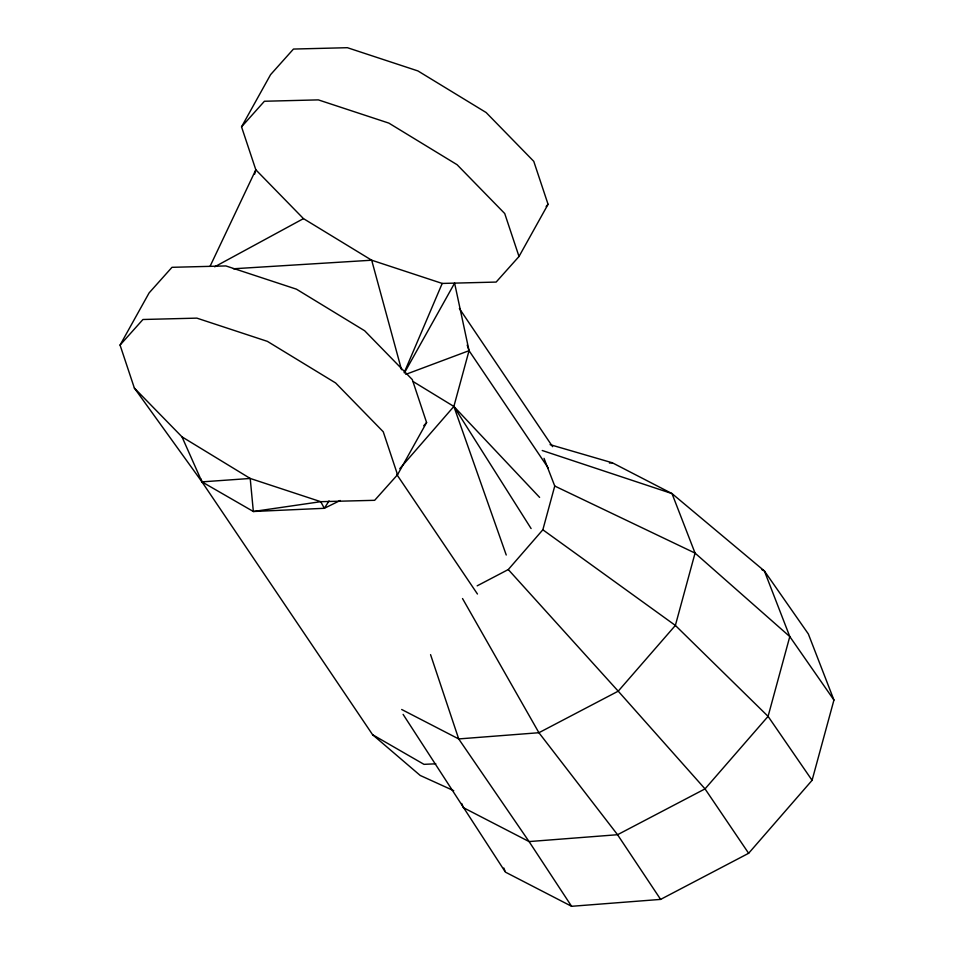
<?xml version="1.0" encoding="UTF-8"?>
<svg xmlns="http://www.w3.org/2000/svg" width="954" height="954" viewBox="0 0 954 954"><rect width="100%" height="100%" fill="white"/><g stroke="black" fill="none" stroke-linecap="round" stroke-linejoin="round"><path stroke-width="1.43" d="M254.67 174.117L255.827 169.8L241.541 126.846L270.578 74.65L293.462 49.059L347.387 47.7L417.912 70.93L486.123 112.524L533.763 161.333L548.061 204.299L519.012 256.483L496.14 282.074L442.215 283.433L371.69 260.215L303.467 218.621L255.827 169.8L210.059 266.321M404.496 372.787L454.605 283.123L469.046 350.678L453.865 406.452L399.75 468.7M477.167 585.839L508.279 569.55L542.85 529.78L554.751 486.039L544.03 458.349M403.101 714.367L505.417 872.135L571.589 906.3L660.621 899.395L748.64 853.281L812.081 780.312L833.939 700.045L808.348 633.969L764.369 570.921L672.01 493.588L612.396 462.809L550.076 444.636M404.198 372.68L442.215 283.433M120.061 345.086L149.11 292.902L171.994 267.311L225.919 265.939L296.432 289.169L364.655 330.764L412.295 379.585L426.593 422.539L397.544 474.722L374.66 500.313L320.735 501.685L253.347 511.499L201.974 481.877L134.359 388.051L120.061 345.086L142.945 319.495L196.87 318.135L267.382 341.365L335.605 382.948L383.246 431.768L397.544 474.722M329.047 500.91L324.324 508.303L253.347 511.499L250.21 478.455L181.999 436.86L134.359 388.051M241.541 126.846L264.413 101.255L318.338 99.884L388.862 123.114L457.085 164.708L504.726 213.529L519.012 256.483M546.153 206.422L548.061 204.299M423.731 425.734L426.593 422.539M214.686 266.81L303.467 218.621M340.22 500.492L324.324 508.303L320.735 501.685L250.21 478.455L201.974 481.877L181.999 436.86M405.796 374.362L469.046 350.678L548.121 467.842M609.427 463.036L612.396 462.809M233.432 268.778L371.69 260.215L401.503 369.699M435.811 763.808L423.981 764.345L372.609 734.723L201.974 481.877L201.055 479.075M542.23 450.503L672.01 493.588L695.061 553.105L789.793 636.58L833.939 700.045M453.734 790.699L420.213 775.459L372.609 734.723M554.751 486.039L695.061 553.105L675.372 625.43L618.216 691.173L538.915 732.72L458.707 738.933L401.682 709.49M761.745 569.562L764.369 570.921L789.793 636.58L768.077 716.359L705.03 788.886L617.548 834.714L529.076 841.571L463.31 807.621L461.724 803.506M413.213 381.6L453.865 406.452L539.618 497.404M542.85 529.78L675.372 625.43L768.077 716.359L812.081 780.312M508.279 569.55L618.216 691.173L705.03 788.886L748.64 853.281M459.375 308.5L552.593 446.651M396.709 474.376L477.453 594.02M660.621 899.395L617.548 834.714L538.915 732.72L462.523 598.54M571.589 906.3L529.076 841.571L458.707 738.933L430.564 654.635M531.104 528.564L453.865 406.452L506.24 555.013M503.819 868.009L504.893 870.764M467.198 345.086L469.046 350.678"/></g></svg>
